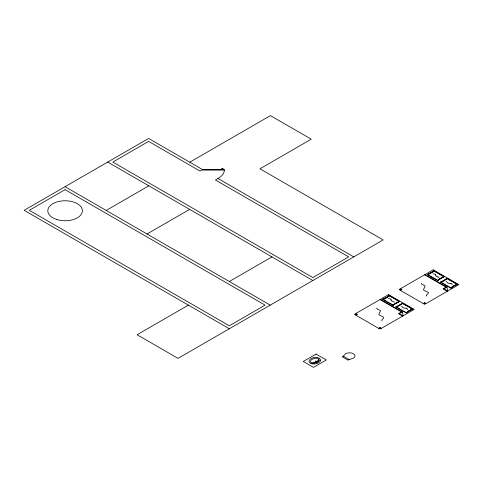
<?xml version="1.0" encoding="UTF-8"?>
<svg xmlns="http://www.w3.org/2000/svg" width="483" height="483" viewBox="0 0 483 483"><rect width="100%" height="100%" fill="white"/><g stroke="black" fill="none" stroke-linecap="round" stroke-linejoin="round"><path stroke-width="0.72" d="M391.115 300.076L391.013 299.46M435.757 275.28L435.678 274.724M435.751 275.455L435.744 275.509A5.434 3.133 0 0 0 435.769 275.896L437.984 276.958M315.671 362.703L316.25 362.793M317.995 361.362C318.575 360.783 317.24 361.682 318.345 361.664M318.575 361.453L318.285 361.145M318.146 360.409L320.151 360.324M343.286 356.158L344.294 355.114A5.44 3.139 0 0 1 353.393 353.707A5.44 3.139 0 0 1 350.954 358.96L348.08 360.161L342.218 356.774L343.286 356.158L349.149 359.545M376.812 308.063L376.788 308.722L380.193 310.503A2.282 1.316 0 0 1 380.459 310.925L378.829 314.511A1.672 0.966 0 0 0 379.04 314.868L383.828 317.319L383.544 318.188L381.679 320.072L382.059 320.839M421.448 283.273L421.424 283.926L424.829 285.713A2.282 1.316 0 0 1 425.1 286.135L423.464 289.715A1.672 0.966 0 0 0 423.676 290.078L428.463 292.529L428.18 293.392L426.314 295.282L426.694 296.049M311.668 363.156L311.97 363.065A2.626 1.515 0 0 0 313.521 363.035L313.6 363.005M316.92 361.501L317.723 360.879A5.621 3.242 0 0 0 318.363 360.089A3.381 1.95 0 0 0 318.49 359.28A1.383 0.797 0 0 0 318.098 358.809L317.742 358.609A2.017 1.165 0 0 0 316.751 358.295A3.538 2.041 0 0 0 315.254 358.289A5.09 2.94 0 0 0 313.775 358.621A7.227 4.172 0 0 0 311.13 360.149A5.09 2.94 0 0 0 310.563 361A3.538 2.041 0 0 0 310.563 361.864A2.017 1.165 0 0 0 311.106 362.437L311.457 362.642A1.383 0.797 0 0 0 312.272 362.866A3.381 1.95 0 0 0 313.672 362.793A5.621 3.242 0 0 0 315.049 362.425L316.117 361.96M378.859 328.186L380 327.504L381.165 328.174M423.494 303.396L424.635 302.714L425.801 303.384M318.695 360.052L318.369 360.077M106.212 210.437L148.842 185.822M189.771 162.197L270.438 115.618L311.257 139.182L259.969 168.796L383.164 239.924L178.016 358.368L137.094 334.743L188.376 305.129M147.025 234.001L189.662 209.387M229.304 281.504L271.935 256.89M390.578 303.626A13.506 7.794 0 0 1 393.071 305.268L399.526 301.531L389.268 295.614A16.597 9.582 0 0 1 382.778 299.357L393.035 305.28A16.597 9.582 0 0 1 399.544 301.543A13.506 7.794 0 0 1 396.652 300.118L394.176 298.464A17.611 10.167 0 0 0 393.681 298.156L393.476 298.041A16.295 9.406 0 0 0 392.836 297.697L390.723 296.671A17.418 10.058 0 0 1 389.37 295.91L389.081 295.723M437.67 280.49L444.161 276.741L433.909 270.818A16.597 9.582 0 0 1 427.413 274.567L437.67 280.49A18.288 10.56 0 0 1 444.161 276.741A13.506 7.794 0 0 1 441.293 275.322L438.812 273.674A17.611 10.167 0 0 0 438.316 273.366L438.111 273.251A16.295 9.406 0 0 0 437.471 272.907L435.358 271.881A17.418 10.058 0 0 1 434.012 271.12L433.716 270.927M402.43 303.209L395.939 306.959L406.197 312.881A16.096 9.292 0 0 1 412.687 309.132L402.43 303.209A16.597 9.582 0 0 1 395.939 306.959A18.288 10.56 0 0 0 402.43 303.209A13.506 7.794 0 0 0 404.887 304.87L407.749 306.3A17.611 10.167 0 0 1 408.28 306.584L408.485 306.705A16.295 9.406 0 0 1 409.071 307.073L410.852 308.293A17.418 10.058 0 0 0 412.174 309.072L412.5 309.241M440.581 282.169L447.071 278.419L457.323 284.342A16.597 9.582 0 0 0 450.85 288.097L440.581 282.169A16.597 9.582 0 0 0 447.071 278.419A18.288 10.56 0 0 1 440.581 282.169A13.506 7.794 0 0 1 443.448 283.587L445.93 285.236A17.611 10.167 0 0 0 446.425 285.544L446.624 285.658A16.295 9.406 0 0 0 447.264 286.002M401.409 311.927L398.415 313.654L402.641 316.093M402.261 311.927L399.272 313.654L403.064 315.846L402.417 312.018L380.411 299.315M446.044 287.137L443.056 288.864L447.276 291.303M446.902 287.137L443.907 288.864L447.705 291.056L447.053 287.222L425.052 274.519M316.782 362.582L317.995 361.882L316.413 361.314L315.804 361.67L316.782 362.582L315.598 361.477L316.081 361.199L317.995 361.882M406.197 312.881L412.687 309.132M356.049 315.013L357.227 314.355L356.068 313.684M400.685 290.223L401.862 289.565L400.703 288.894M318.985 358.929L318.84 359.044A2.626 1.515 0 0 1 318.774 360.004M314.234 362.667L314.083 363.826M316.16 362.516L315.526 362.685L316.021 363.011M318.303 361.58L317.995 361.453M224.347 170.076A19.755 11.405 0 0 1 218.564 178.142L215.412 179.96L348.654 256.89L312.857 277.556L112.835 162.071L148.631 141.404L200.028 171.079L202.588 169.599L224.347 169.599L224.347 170.076L202.588 170.076L202.588 169.599L148.631 138.446L24.15 210.31L229.304 328.754M399.513 289.552L401.862 289.565M354.878 314.342L357.227 314.355M315.677 361.55L315.206 361.085L316.208 361.242M450.748 283.388L449.293 283.334A5.434 3.133 0 0 1 448.629 283.322L447.626 282.996L446.781 282.042A6.321 3.653 0 0 0 446.232 281.432M406.112 308.178L404.657 308.124A5.434 3.133 0 0 1 403.993 308.112L402.188 306.886A6.321 3.653 0 0 0 401.596 306.222M447.264 286.002L449.383 287.029A17.418 10.058 0 0 1 450.73 287.79L451.019 287.983M457.135 284.451L456.809 284.282A17.418 10.058 0 0 1 455.487 283.503L453.712 282.283A16.295 9.406 0 0 0 453.12 281.915L452.915 281.794A17.611 10.167 0 0 0 452.384 281.511L449.504 280.092A13.506 7.794 0 0 1 447.035 278.431M427.606 274.459L427.926 274.628A17.418 10.058 0 0 1 429.248 275.407L431.029 276.626A16.295 9.406 0 0 0 431.621 276.994L431.826 277.115A17.611 10.167 0 0 0 432.351 277.399L435.231 278.818A13.506 7.794 0 0 1 437.707 280.478M382.965 299.249L383.291 299.418A17.418 10.058 0 0 1 384.613 300.197L386.394 301.422A16.295 9.406 0 0 0 386.986 301.79L387.191 301.905A17.611 10.167 0 0 0 387.716 302.195L390.596 303.614M424.623 274.767L446.473 287.385M217.978 178.481L353.785 256.89M379.988 299.557L401.838 312.175M107.709 162.071L312.857 280.514M65.072 186.686L270.226 305.129M398.831 308.365L401.288 310.032A17.611 10.167 0 0 0 401.784 310.334L401.989 310.454A16.295 9.406 0 0 0 402.629 310.792L404.742 311.819A17.418 10.058 0 0 1 406.094 312.586L406.384 312.773M424.635 302.714L424.66 304.067M380 327.504L380.018 328.863M222.874 169.165L222.874 169.599M222.198 169.165L222.198 169.599M393.035 305.28A18.288 10.56 0 0 1 399.526 301.531M388.417 298.657A2.65 1.527 0 0 1 391.103 299.43M391.115 300.305A5.434 3.133 0 0 0 391.133 300.686L393.349 301.754A6.321 3.653 0 0 1 394.406 302.068M395.963 306.94A13.506 7.794 0 0 1 398.813 308.377M406.167 308.124A2.65 1.527 0 0 1 407.507 309.681M406.215 312.893A16.597 9.582 0 0 1 412.705 309.144M433.052 273.861A2.65 1.527 0 0 1 435.744 274.64M437.984 276.964A6.321 3.653 0 0 1 439.041 277.278M450.802 283.334A2.65 1.527 0 0 1 452.148 284.885M437.689 280.502A16.597 9.582 0 0 1 444.179 276.753M221.643 168.833C223.218 170.203 224.269 167.728 221.643 168.833M65.072 189.65L29.276 210.31L229.304 325.796L265.095 305.129L65.072 189.65M388.567 294.606L355.234 313.853A1.208 0.7 0 0 0 355.234 314.838L379.167 328.657A1.208 0.7 0 0 0 380.876 328.657L414.215 309.41L388.567 294.606M433.209 269.81L399.87 289.057A1.208 0.7 0 0 0 399.87 290.048L423.802 303.867A1.208 0.7 0 0 0 425.511 303.867L458.85 284.62L433.209 269.81M389.268 295.614L382.778 299.357A16.096 9.292 0 0 0 389.268 295.614M433.909 270.818L427.413 274.567A16.096 9.292 0 0 0 433.909 270.818M316.063 354.057L303.239 361.459L313.497 367.382L326.321 359.98L316.063 354.057M457.323 284.342L450.832 288.091A16.096 9.292 0 0 1 457.323 284.342M56.451 219.415A17.303 9.992 0 0 0 82.406 210.763A17.303 9.992 0 0 0 56.451 202.111A17.303 9.992 0 0 0 56.451 219.415M320.434 360.457A5.337 3.079 0 0 0 320.163 359.201A4.419 2.554 0 0 0 317.416 357.619A5.337 3.079 0 0 0 315.242 357.462A6.158 3.556 0 0 0 313.081 357.8A7.203 4.16 0 0 0 309.712 359.744A6.158 3.556 0 0 0 309.126 360.994A5.337 3.079 0 0 0 309.392 362.25A4.419 2.554 0 0 0 312.139 363.832A5.337 3.079 0 0 0 314.312 363.989A6.158 3.556 0 0 0 316.474 363.651A7.203 4.16 0 0 0 319.849 361.701A6.158 3.556 0 0 0 320.434 360.457"/></g></svg>
